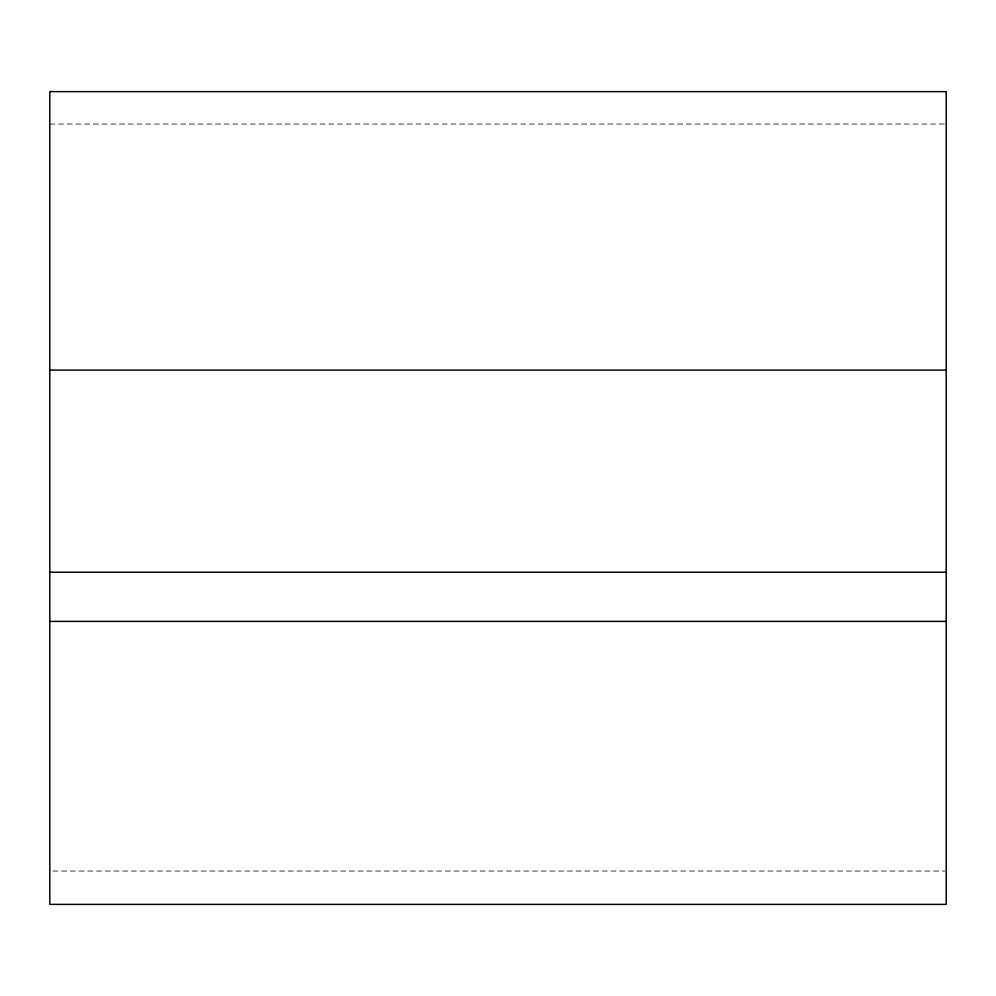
<?xml version="1.0" encoding="UTF-8"?>
<svg xmlns="http://www.w3.org/2000/svg" width="996" height="996" viewBox="0 0 996 996"><rect width="100%" height="100%" fill="white"/><g stroke="black" fill="none" stroke-linecap="round" stroke-linejoin="round"><path stroke-width="0.75" stroke-dasharray="4.98 3.74" d="M49.8 124.039L944.644 124.039M52.913 871.039L944.644 871.039"/><path stroke-width="1.49" d="M49.8 370.101L946.2 370.101M49.8 572.239L946.2 572.239M49.8 621.392L946.2 621.392M946.2 91.62L49.8 91.62L49.8 904.38L946.2 904.38L946.2 91.62"/></g></svg>
